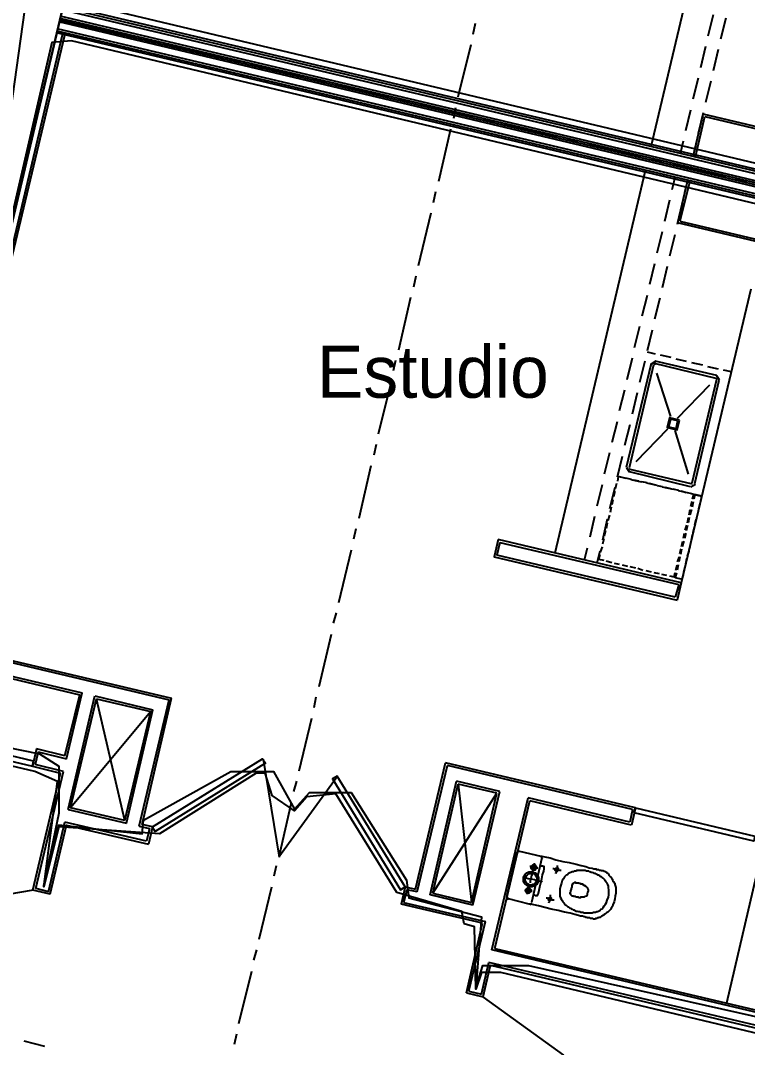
# Model space of a CAD drawing. Header units: feet. Extents: x -84 to 198, y -22 to 181.
# Drawn here: x 64.87 to 81.67, y 64.34 to 88.08 of the extents above; entities that cross this region are included whole.
import ezdxf
from ezdxf.enums import TextEntityAlignment as Align

# ---------------------------------------------------------------- set-up
doc = ezdxf.new("R2010")
doc.units = ezdxf.units.FT
for name, color, linetype in [('A-AREA-COMUN', 252, 'CONTINUOUS'), ('A-AREA-UNIDAD', 30, 'CONTINUOUS'), ('A-LINEA', 7, 'CONTINUOUS'), ('A-MURO-CONCRETO', 8, 'CONTINUOUS'), ('A-NOMBRE-ESPACIO', 2, 'CONTINUOUS')]:
    doc.layers.add(name, color=color, linetype=linetype)

msp = doc.modelspace()

# ---------------------------------------------------------------- linework, layer by layer
at = {"layer": 'A-AREA-COMUN'}
msp.add_lwpolyline([(86.48, 63.5733), (75.968, 66.08), (75.52, 66.08), (75.392, 65.6889), (75.36, 67.1289), (75.12, 67.2), (75.072, 67.4844), (73.568, 67.9289), (72.16, 70.2044), (71.488, 70.1333), (71.2, 69.8133), (70.688, 70.1689), (70.528, 70.6844), (70.32, 70.6844), (68.08, 69.28), (65.76, 69.44), (65.408, 68.0533), (65.728, 70.4889), (65.2, 70.72), (54.528, 73.2444)], dxfattribs=at)
at = {"layer": 'A-AREA-UNIDAD'}
for points in [[(66.752, 88.3733), (101.088, 80.2133), (101.408, 80.2133), (101.632, 80.48), (104, 79.9289), (104.352, 79.68), (104.24, 79.2889), (105.312, 79.2533), (117.472, 76.3733), (117.568, 75.9644), (118.96, 75.84), (129.568, 73.3689), (129.6, 73.12), (130.8, 76.7289), (131.968, 79.2889), (133.76, 82.2933), (136.4, 85.5644)], [(116.24, 75.68), (104.08, 78.5244), (103.84, 78.24), (101.312, 78.8444), (101.12, 79.04), (101.248, 79.4489), (100.16, 79.4844), (66.048, 87.6089), (65.6, 87.5733), (63.68, 79.2889)], [(62.96, 71.6089), (65.312, 71.1289), (65.76, 70.8444), (65.76, 69.76), (65.408, 68.0889), (65.76, 69.4933), (67.68, 69.28), (67.712, 69.6), (69.728, 70.72), (70.72, 70.72), (71.2, 69.8489), (71.552, 70.24), (72.512, 70.24), (73.792, 68.2133), (73.84, 67.8044), (75.52, 67.36), (75.392, 65.7244), (75.552, 66.24), (76.608, 66.24), (86.592, 64)]]:
    msp.add_lwpolyline(points, dxfattribs=at)
at = {"layer": 'A-LINEA'}
for p, q in [((79.44, 85.1644), (81.5333, 94.0044)), ((101.3467, 79.9244), (65.8267, 88.3244)), ((101.36, 79.9778), (65.84, 88.3778)), ((101.3733, 80.0178), (65.8533, 88.4311)), ((101.2933, 79.6844), (65.7733, 88.0844)), ((101.3067, 79.7644), (65.7867, 88.1778)), ((101.3067, 79.7244), (65.7867, 88.1244)), ((65.8133, 88.0978), (66.0667, 88.0311)), ((80.76, 87.7244), (80.88, 88.2178)), ((81.0533, 87.6578), (81.1733, 88.1378)), ((101.24, 79.4844), (65.72, 87.8844)), ((101.24, 79.4311), (65.72, 87.8311)), ((101.28, 79.6311), (65.76, 88.0444)), ((66.3067, 87.9778), (67.52, 87.6978)), ((75.3333, 87.7644), (75.3867, 88.0178)), ((63.76, 78.9511), (65.84, 87.7511)), ((63.7867, 78.8844), (65.8933, 87.7378)), ((101.2267, 79.3778), (65.7067, 87.7911)), ((67.76, 87.6311), (68.0133, 87.5778)), ((68.2533, 87.5244), (69.4667, 87.2311)), ((74.9867, 86.3111), (75.28, 87.5244)), ((80.5867, 86.9911), (80.7067, 87.4844)), ((80.88, 86.9244), (81, 87.4178)), ((69.7067, 87.1778), (69.96, 87.1111)), ((70.2, 87.0578), (71.4133, 86.7644)), ((71.6533, 86.7111), (71.9067, 86.6578)), ((80.4133, 86.2711), (80.5333, 86.7511)), ((80.7067, 86.1911), (80.8267, 86.6844)), ((72.1467, 86.6044), (73.36, 86.3111)), ((73.6, 86.2578), (73.8533, 86.1911)), ((74.0933, 86.1378), (75.3067, 85.8444)), ((74.88, 85.8178), (74.9333, 86.0711)), ((80.24, 85.5378), (80.36, 86.0178)), ((80.5333, 85.4711), (80.6533, 85.9511)), ((75.5467, 85.7911), (75.8, 85.7378)), ((80.4133, 84.9378), (80.64, 85.9111)), ((80.4667, 84.9244), (80.68, 85.8578)), ((82.5867, 85.4578), (80.64, 85.9111)), ((80.68, 85.8578), (82.5333, 85.4178)), ((74.5333, 84.3644), (74.8133, 85.5778)), ((76.04, 85.6711), (77.2533, 85.3911)), ((77.4933, 85.3378), (77.7333, 85.2711)), ((77.9867, 85.2178), (79.2, 84.9244)), ((80.12, 85.0044), (80.1867, 85.2978)), ((80.4133, 84.9378), (80.48, 85.2178)), ((79.44, 84.8711), (79.68, 84.8178)), ((79.9333, 84.7511), (81.1467, 84.4711)), ((79.3067, 84.6044), (77.2133, 75.7644)), ((79.9867, 84.4444), (79.92, 84.1644)), ((80.28, 84.3778), (80.0533, 83.4044)), ((80.3333, 84.3644), (80.1067, 83.4444)), ((80.28, 84.3778), (80.2133, 84.0978)), ((81.3867, 84.4178), (81.6267, 84.3511)), ((74.4133, 83.8711), (74.4667, 84.1244)), ((79.8667, 83.9244), (79.7467, 83.4311)), ((80.16, 83.8444), (80.04, 83.3644)), ((74.0667, 82.4178), (74.36, 83.6311)), ((82, 82.9378), (80.0533, 83.4044)), ((80.1067, 83.4444), (81.96, 83.0044)), ((79.6933, 83.1911), (79.5733, 82.6978)), ((79.9867, 83.1244), (79.8667, 82.6311)), ((79.52, 82.4578), (79.4, 81.9778)), ((79.8133, 82.3911), (79.6933, 81.8978)), ((73.96, 81.9244), (74.0133, 82.1778)), ((73.6133, 80.4711), (73.8933, 81.6844)), ((79.3467, 81.7244), (79.2267, 81.2444)), ((79.64, 81.6578), (79.52, 81.1778)), ((81.7467, 81.8711), (80.1333, 75.0844)), ((79.1733, 81.0044), (79.0533, 80.5111)), ((79.4667, 80.9244), (79.3467, 80.4444)), ((73.4933, 79.9911), (73.5467, 80.2311)), ((79, 80.2711), (78.88, 79.7778)), ((79.3467, 80.4178), (79.5333, 80.3778)), ((79.6533, 80.3511), (79.8933, 80.2978)), ((80.0133, 80.2578), (80.2533, 80.2044)), ((79.44, 80.1511), (78.8667, 77.7511)), ((79.4933, 80.1244), (78.9333, 77.7378)), ((79.2933, 80.2044), (79.1733, 79.7111)), ((79.5466, 80.2021), (79.4423, 80.1377)), ((79.5313, 80.1372), (79.5072, 80.1224)), ((80.9467, 79.8044), (79.52, 80.1511)), ((80.96, 79.8711), (79.5333, 80.2044)), ((80.3733, 80.1778), (80.6267, 80.1244)), ((80.7467, 80.0844), (80.9867, 80.0311)), ((81.1067, 80.0044), (81.2933, 79.9644)), ((79.8933, 78.9244), (79.5733, 79.9244)), ((80.3867, 77.3911), (80.96, 79.7911)), ((80.4533, 77.3778), (81.0133, 79.7644)), ((80.9595, 79.7798), (80.9446, 79.8039)), ((81.0243, 79.7645), (80.96, 79.8688)), ((73.1467, 78.5244), (73.44, 79.7378)), ((78.8267, 79.5378), (78.7067, 79.0578)), ((80.0533, 78.8844), (80.8, 79.6578)), ((79.12, 79.4711), (79, 78.9778)), ((78.6533, 78.8044), (78.5333, 78.3244)), ((78.9467, 78.7378), (78.8267, 78.2578)), ((79.0933, 77.8844), (79.8267, 78.6444)), ((80.3067, 77.5911), (80, 78.6044)), ((73.04, 78.0444), (73.0933, 78.2844)), ((78.48, 78.0844), (78.36, 77.5911)), ((78.7733, 78.0044), (78.6533, 77.5244)), ((72.6933, 76.5778), (72.9733, 77.7911)), ((78.869, 77.7511), (78.9334, 77.6468)), ((78.9333, 77.6578), (80.3467, 77.3111)), ((78.9339, 77.7357), (78.9487, 77.7116)), ((78.9467, 77.7111), (80.36, 77.3778)), ((78.64, 77.3778), (78.6133, 77.2578)), ((78.6667, 77.5511), (78.8533, 77.4978)), ((78.68, 77.5378), (78.6667, 77.4311)), ((78.8, 77.5111), (78.68, 77.5378)), ((78.9867, 77.4711), (78.8533, 77.4978)), ((78.9733, 77.4711), (79.2133, 77.4178)), ((79.16, 77.4311), (79.04, 77.4578)), ((79.3467, 77.3911), (79.2267, 77.4178)), ((79.3333, 77.3911), (79.5733, 77.3378)), ((79.5333, 77.3378), (79.4, 77.3778)), ((80.3754, 77.365), (80.3995, 77.3798)), ((78.3067, 77.3511), (78.1867, 76.8578)), ((78.6, 77.2844), (78.48, 76.7911)), ((78.6, 77.1911), (78.5733, 77.0711)), ((79.7067, 77.2978), (79.5867, 77.3244)), ((79.6933, 77.2978), (79.9467, 77.2444)), ((79.8933, 77.2578), (79.7733, 77.2844)), ((80.08, 77.2178), (79.9467, 77.2444)), ((80.0667, 77.2178), (80.3067, 77.1644)), ((80.2533, 77.1644), (80.1333, 77.2044)), ((80.36, 77.3001), (80.4643, 77.3645)), ((78.56, 77.0044), (78.5333, 76.8844)), ((80.36, 76.8444), (80.3867, 76.9644)), ((80.4133, 76.9511), (80.3867, 76.8311)), ((80.4267, 77.1244), (80.6133, 77.0844)), ((80.4533, 77.1244), (80.4267, 77.0178)), ((80.5467, 76.7911), (80.5733, 76.9244)), ((78.52, 76.8311), (78.4933, 76.7111)), ((80.32, 76.6578), (80.3467, 76.7778)), ((80.3733, 76.7778), (80.3333, 76.6578)), ((80.5067, 76.6178), (80.5333, 76.7378)), ((78.1333, 76.6178), (78.0267, 76.1378)), ((78.4267, 76.5511), (78.32, 76.0711)), ((78.4267, 76.4578), (78.4, 76.3378)), ((78.48, 76.6444), (78.44, 76.5244)), ((80.28, 76.4711), (80.3067, 76.5911)), ((80.32, 76.5911), (80.2933, 76.4711)), ((80.4533, 76.4311), (80.48, 76.5511)), ((72.5733, 76.0978), (72.6267, 76.3378)), ((78.3867, 76.2844), (78.36, 76.1644)), ((80.1867, 76.1111), (80.2133, 76.2311)), ((80.24, 76.2311), (80.2133, 76.1111)), ((80.2267, 76.2978), (80.2667, 76.4178)), ((80.28, 76.4044), (80.2533, 76.2844)), ((80.3733, 76.0711), (80.4, 76.1911)), ((80.4133, 76.2444), (80.44, 76.3778)), ((75.9467, 76.0178), (75.88, 75.7244)), ((80.1333, 75.0844), (75.9067, 76.0844)), ((75.9467, 76.0178), (80.08, 75.0444)), ((78.3467, 76.0978), (78.32, 75.9778)), ((80.1467, 75.9244), (80.1733, 76.0444)), ((80.2, 76.0444), (80.16, 75.9244)), ((80.3333, 75.8844), (80.36, 76.0044)), ((72.2267, 74.6311), (72.52, 75.8444)), ((80, 74.7511), (75.88, 75.7244)), ((77.96, 75.8844), (77.8933, 75.6044)), ((78.2533, 75.8178), (78.1867, 75.5378)), ((78.3067, 75.9111), (78.2667, 75.7911)), ((80.1067, 75.7511), (80.1333, 75.8711)), ((80.1467, 75.8578), (80.12, 75.7378)), ((80.28, 75.6978), (80.32, 75.8178)), ((78.4, 75.5911), (78.5333, 75.5511)), ((78.5867, 75.5378), (78.7067, 75.5111)), ((78.7733, 75.4978), (78.8933, 75.4711)), ((80.0133, 75.3778), (80.04, 75.4978)), ((80.0667, 75.4978), (80.04, 75.3778)), ((80.0533, 75.5644), (80.0933, 75.6844)), ((80.1067, 75.6844), (80.08, 75.5644)), ((80.24, 75.5244), (80.2667, 75.6444)), ((78.9467, 75.4578), (79.08, 75.4311)), ((79.1333, 75.4178), (79.2533, 75.3778)), ((79.32, 75.3644), (79.44, 75.3378)), ((79.5067, 75.3244), (79.6267, 75.2978)), ((79.68, 75.2844), (79.8, 75.2578)), ((80.2, 75.3378), (80.2267, 75.4578)), ((80.08, 75.0444), (80, 74.7511)), ((80.1333, 75.0844), (80.04, 74.6844)), ((72.1067, 74.1511), (72.1733, 74.3911)), ((71.7733, 72.6844), (72.0533, 73.8978)), ((62.52, 73.7511), (68.3067, 72.3778)), ((62.5867, 73.7778), (68.36, 72.4178)), ((62.4533, 73.4444), (66.2933, 72.5378)), ((62.4933, 73.3911), (66.24, 72.4978)), ((65.8933, 71.0844), (66.24, 72.4978)), ((65.9333, 71.0178), (66.2933, 72.5378)), ((65.9733, 69.8444), (66.5867, 72.4711)), ((66.0267, 69.8844), (66.6267, 72.4044)), ((66.5867, 72.4711), (67.9333, 72.1511)), ((66.6267, 72.4044), (67.88, 72.1111)), ((67.28, 69.5911), (66.6267, 72.4044)), ((67.68, 69.4978), (68.36, 72.4178)), ((71.6533, 72.2044), (71.7067, 72.4444)), ((67.32, 69.5244), (67.9333, 72.1511)), ((67.6133, 69.4578), (68.3067, 72.3778)), ((67.88, 72.1111), (66.0267, 69.8844)), ((67.28, 69.5911), (67.88, 72.1111)), ((71.3067, 70.7378), (71.6, 71.9511)), ((65.24, 71.2444), (65.1467, 70.8444)), ((65.24, 71.2444), (65.1467, 70.8444)), ((65.8933, 71.0844), (65.24, 71.2444)), ((65.28, 71.1778), (65.2133, 70.8844)), ((65.28, 71.1778), (65.9333, 71.0178)), ((70.8526, 68.7456), (70.4829, 71.0081)), ((65.1467, 70.8444), (65.8, 70.6844)), ((65.8667, 70.7244), (65.2133, 70.8844)), ((74, 68.0044), (74.6933, 70.9244)), ((74.04, 67.9378), (74.7333, 70.8578)), ((79.08, 69.8844), (74.6933, 70.9244)), ((79.0133, 69.8444), (74.7333, 70.8578)), ((65.16, 67.9778), (65.8, 70.6844)), ((65.2267, 68.0178), (65.8667, 70.7244)), ((72.185, 70.6003), (70.8408, 68.7433)), ((71.1867, 70.2578), (71.2533, 70.4978)), ((74.3333, 67.8711), (74.9467, 70.4978)), ((75.9467, 70.2578), (74.9467, 70.4978)), ((74.4, 67.9111), (74.9867, 70.4311)), ((75.88, 70.2178), (74.9867, 70.4311)), ((74.9867, 70.4311), (75.2933, 67.6978)), ((75.32, 67.6311), (75.9467, 70.2578)), ((74.4, 67.9111), (75.88, 70.2178)), ((75.2933, 67.6978), (75.88, 70.2178)), ((75.76, 66.6044), (76.6, 70.1111)), ((75.8267, 66.6311), (76.64, 70.0444)), ((78.9467, 69.5511), (76.6, 70.1111)), ((78.9867, 69.4844), (76.64, 70.0444)), ((65.9733, 69.8444), (67.32, 69.5244)), ((67.28, 69.5911), (66.0267, 69.8844)), ((70.8533, 68.7911), (71.1333, 70.0044)), ((79.0133, 69.8444), (78.9467, 69.5511)), ((79.08, 69.8844), (78.9867, 69.4844)), ((65.52, 67.9378), (65.8933, 69.5511)), ((67.7867, 69.1111), (65.8933, 69.5511)), ((67.6133, 69.4578), (67.8533, 69.4044)), ((67.92, 69.4444), (67.68, 69.4978)), ((67.8533, 69.4044), (67.7867, 69.1111)), ((67.92, 69.4444), (67.8267, 69.0444)), ((76.1067, 67.8311), (76.3467, 68.8578)), ((76.4041, 68.8832), (76.3479, 68.8485)), ((76.4, 68.8844), (76.8933, 68.7644)), ((76.92, 68.7244), (76.68, 67.6978)), ((76.9321, 68.707), (76.8974, 68.7632)), ((81.1867, 65.3778), (81.9867, 68.7778)), ((70.7333, 68.3111), (70.7867, 68.5511)), ((65.1655, 67.977), (62.903, 67.6073)), ((65.56, 67.8844), (65.16, 67.9778)), ((65.56, 67.8844), (65.16, 67.9778)), ((65.52, 67.9378), (65.2267, 68.0178)), ((70.3867, 66.8444), (70.68, 68.0578)), ((73.76, 68.0578), (73.6667, 67.6578)), ((73.8, 67.9911), (73.72, 67.6978)), ((73.76, 68.0578), (74, 68.0044)), ((74.04, 67.9378), (73.8, 67.9911)), ((74.4, 67.9111), (75.2933, 67.6978)), ((75.5467, 67.2178), (73.6667, 67.6578)), ((73.72, 67.6978), (75.6133, 67.2578)), ((75.32, 67.6311), (74.3333, 67.8711)), ((76.1079, 67.8219), (76.1426, 67.7657)), ((76.6267, 67.6578), (76.1467, 67.7778)), ((76.6359, 67.6457), (76.6921, 67.6804)), ((75.1733, 65.6044), (75.5467, 67.2178)), ((75.2267, 65.6444), (75.6133, 67.2578)), ((70.2667, 66.3644), (70.3333, 66.6044)), ((83.16, 64.8444), (75.76, 66.6044)), ((75.8267, 66.6311), (83.1333, 64.9111)), ((75.52, 65.5778), (75.6933, 66.3111)), ((83.64, 64.4311), (75.6933, 66.3111)), ((75.7333, 66.2444), (83.6667, 64.3644)), ((69.92, 64.8978), (70.2133, 66.1111)), ((75.2267, 65.6444), (75.52, 65.5778)), ((77.4225, 64.1661), (75.5655, 65.5104)), ((69.8133, 64.4178), (69.8667, 64.6578)), ((64.9467, 64.4978), (65.4267, 64.3778))]:
    msp.add_line(p, q, dxfattribs=at)
for points in [[(67.9067, 97.1111), (63.6533, 79.0978), (62.0267, 79.4844), (66.28, 97.4978), (67.9067, 97.1111)], [(80.0952, 78.8453), (79.8658, 78.8996), (79.8115, 78.6702), (80.0409, 78.616), (80.0952, 78.8453)], [(80.0611, 78.8243), (79.8868, 78.8656), (79.8456, 78.6912), (80.0199, 78.65), (80.0611, 78.8243)], [(80.4, 77.0178), (80.4267, 77.1244), (80.32, 77.1511)], [(80.5867, 76.9778), (80.6133, 77.0844), (80.4533, 77.1244)], [(75.9067, 76.0844), (75.8133, 75.6844), (80.04, 74.6844)], [(78.2533, 75.7378), (78.2267, 75.6311), (78.3467, 75.6044)], [(79.8667, 75.2444), (79.9733, 75.2178), (80, 75.3244)], [(80.0267, 75.3111), (80, 75.2044), (80.16, 75.1644), (80.1867, 75.2711)], [(65.1733, 70.9644), (62.7467, 71.5378), (62.72, 71.4178), (65.1467, 70.8444), (65.1733, 70.9644)], [(67.92, 69.4444), (70.4667, 71.0178), (70.5333, 70.9111), (67.9867, 69.3378), (67.92, 69.4444)], [(73.76, 68.0578), (72.1867, 70.6178), (72.08, 70.5511), (73.6533, 67.9911), (73.76, 68.0578)], [(79.08, 69.8844), (81.84, 69.2311), (81.8133, 69.1111), (79.0533, 69.7644), (79.08, 69.8844)], [(65.56, 67.8844), (65.9333, 69.4844), (67.8267, 69.0444)], [(76.8933, 68.7644), (76.92, 68.7644), (76.9867, 68.7511), (77.1067, 68.7244), (77.24, 68.6844), (77.4, 68.6444), (77.5467, 68.6178), (77.7067, 68.5778), (77.8267, 68.5511), (77.9333, 68.5244), (78.0133, 68.4978), (78.08, 68.4844), (78.12, 68.4711), (78.1467, 68.4711), (78.1733, 68.4711), (78.1733, 68.4578), (78.1867, 68.4578), (78.2, 68.4578), (78.2133, 68.4578), (78.2267, 68.4578), (78.24, 68.4444), (78.2533, 68.4444), (78.2667, 68.4444), (78.28, 68.4444), (78.2933, 68.4311), (78.32, 68.4311), (78.3333, 68.4311), (78.3467, 68.4178), (78.36, 68.4178), (78.3733, 68.4178), (78.3867, 68.4044), (78.4, 68.4044), (78.4133, 68.3911), (78.4267, 68.3778), (78.44, 68.3644), (78.4533, 68.3644), (78.4667, 68.3378), (78.4667, 68.3244), (78.48, 68.3111), (78.4933, 68.2978), (78.5067, 68.2844), (78.52, 68.2711), (78.5333, 68.2444), (78.5467, 68.2311), (78.5467, 68.2178), (78.56, 68.1911), (78.5733, 68.1778), (78.5867, 68.1511), (78.6, 68.1378), (78.6, 68.1111), (78.6133, 68.0844), (78.6267, 68.0444), (78.6267, 68.0044), (78.6267, 67.9644), (78.6267, 67.9111), (78.6133, 67.8444), (78.6, 67.7778), (78.5867, 67.7111), (78.56, 67.6444), (78.5467, 67.6044), (78.52, 67.5644), (78.5067, 67.5378), (78.48, 67.5111), (78.4533, 67.4844), (78.44, 67.4711), (78.4133, 67.4578), (78.4, 67.4444), (78.3867, 67.4311), (78.36, 67.4178), (78.3467, 67.4044), (78.32, 67.3911), (78.3067, 67.3778), (78.2933, 67.3778), (78.28, 67.3644), (78.2533, 67.3511), (78.24, 67.3511), (78.2267, 67.3378), (78.2, 67.3378), (78.1867, 67.3244), (78.1733, 67.3244), (78.16, 67.3244), (78.1467, 67.3111), (78.1333, 67.3111), (78.1067, 67.3111), (78.0933, 67.3244), (78.08, 67.3244), (78.0667, 67.3244), (78.0533, 67.3244), (78.04, 67.3244), (78.0267, 67.3378), (78.0133, 67.3378), (77.9867, 67.3378), (77.9733, 67.3378), (77.96, 67.3511), (77.9467, 67.3511), (77.9333, 67.3511), (77.92, 67.3644), (77.9067, 67.3644), (77.8933, 67.3644), (77.8533, 67.3778), (77.8133, 67.3778), (77.76, 67.3911), (77.68, 67.4178), (77.5733, 67.4444), (77.44, 67.4711), (77.2933, 67.5111), (77.1333, 67.5378), (76.9867, 67.5778), (76.84, 67.6178), (76.7333, 67.6444), (76.6533, 67.6578), (76.6267, 67.6578)], [(76.6933, 68.3778), (76.7067, 68.3778), (76.7067, 68.4044), (76.7067, 68.4311), (76.72, 68.4711), (76.7333, 68.5111), (76.7333, 68.5378), (76.7467, 68.5778), (76.7467, 68.5911), (76.7467, 68.6044)], [(76.84, 68.1911), (76.8267, 68.1644), (76.8133, 68.1378), (76.8, 68.1111), (76.7733, 68.0978), (76.7467, 68.0711), (76.72, 68.0711), (76.6933, 68.0578), (76.6533, 68.0578), (76.6267, 68.0578), (76.6, 68.0711), (76.5733, 68.0844), (76.5467, 68.1111), (76.52, 68.1244), (76.5067, 68.1511), (76.4933, 68.1778), (76.4933, 68.2178), (76.4933, 68.2444), (76.4933, 68.2711), (76.5067, 68.3111), (76.52, 68.3378), (76.5333, 68.3511), (76.56, 68.3778), (76.5867, 68.3911), (76.6133, 68.4044), (76.64, 68.4044), (76.68, 68.4044), (76.7067, 68.4044), (76.7333, 68.3911), (76.76, 68.3778), (76.7867, 68.3644), (76.8133, 68.3378), (76.8267, 68.3111), (76.84, 68.2844), (76.84, 68.2578), (76.84, 68.2311), (76.84, 68.1911)], [(76.8, 68.2044), (76.7867, 68.1778), (76.7733, 68.1644), (76.76, 68.1378), (76.7467, 68.1244), (76.7333, 68.1111), (76.7067, 68.1111), (76.68, 68.0978), (76.6533, 68.0978), (76.64, 68.0978), (76.6133, 68.1111), (76.5867, 68.1244), (76.5733, 68.1378), (76.56, 68.1511), (76.5467, 68.1778), (76.5333, 68.1911), (76.5333, 68.2178), (76.5333, 68.2444), (76.5333, 68.2711), (76.5467, 68.2844), (76.56, 68.3111), (76.5733, 68.3244), (76.5867, 68.3378), (76.6, 68.3511), (76.6267, 68.3644), (76.6533, 68.3644), (76.6667, 68.3644), (76.6933, 68.3644), (76.72, 68.3644), (76.7467, 68.3511), (76.76, 68.3378), (76.7733, 68.3111), (76.7867, 68.2978), (76.8, 68.2711), (76.8, 68.2578), (76.8, 68.2311), (76.8, 68.2044)], [(76.8267, 68.4844), (76.8133, 68.4844), (76.8, 68.4844), (76.7733, 68.4978), (76.7467, 68.4978), (76.72, 68.5111), (76.6933, 68.5111), (76.6667, 68.5244), (76.6533, 68.5244), (76.64, 68.5244)], [(76.7867, 68.4844), (76.7733, 68.4711), (76.7733, 68.4578), (76.76, 68.4578), (76.76, 68.4444), (76.7467, 68.4444), (76.7333, 68.4444), (76.72, 68.4444), (76.7067, 68.4444), (76.6933, 68.4578), (76.68, 68.4711), (76.6667, 68.4844), (76.6667, 68.4978), (76.6667, 68.5111), (76.6667, 68.5244), (76.68, 68.5244), (76.68, 68.5378), (76.6933, 68.5511), (76.7067, 68.5644), (76.72, 68.5644), (76.7333, 68.5644), (76.7467, 68.5644), (76.76, 68.5644), (76.76, 68.5511), (76.7733, 68.5511), (76.7733, 68.5378), (76.7867, 68.5378), (76.7867, 68.5244), (76.7867, 68.5111), (76.7867, 68.4978), (76.7867, 68.4844)], [(76.76, 68.4978), (76.76, 68.4844), (76.7467, 68.4844), (76.7467, 68.4711), (76.7333, 68.4711), (76.72, 68.4711), (76.72, 68.4844), (76.7067, 68.4844), (76.7067, 68.4978), (76.6933, 68.4978), (76.6933, 68.5111), (76.7067, 68.5111), (76.7067, 68.5244), (76.72, 68.5378), (76.7333, 68.5378), (76.7467, 68.5378), (76.7467, 68.5244), (76.76, 68.5244), (76.76, 68.5111), (76.76, 68.4978)], [(76.72, 67.8711), (76.7333, 67.8711), (76.7467, 67.8711), (76.76, 67.8578), (76.7733, 67.8578), (76.7867, 67.8578), (76.8, 67.8578), (76.8133, 67.8578), (76.8267, 67.8711), (76.8267, 67.8844), (76.84, 67.9111), (76.8533, 67.9778), (76.8667, 68.0578), (76.8933, 68.1511), (76.92, 68.2444), (76.9333, 68.3378), (76.96, 68.4178), (76.9733, 68.4711), (76.9733, 68.4978), (76.9733, 68.5111), (76.9733, 68.5244), (76.96, 68.5244), (76.9467, 68.5244), (76.9333, 68.5378), (76.92, 68.5378), (76.9067, 68.5378), (76.8933, 68.5378), (76.88, 68.5378), (76.88, 68.5511)], [(77.36, 68.4311), (77.3467, 68.4311), (77.3333, 68.4311), (77.3067, 68.4444), (77.28, 68.4444), (77.2533, 68.4578), (77.2267, 68.4578), (77.2, 68.4711), (77.1867, 68.4711), (77.1733, 68.4711)], [(77.2933, 68.4444), (77.2933, 68.4311), (77.28, 68.4178), (77.2667, 68.4178), (77.2533, 68.4178), (77.24, 68.4178), (77.24, 68.4311), (77.2267, 68.4311), (77.2267, 68.4444), (77.2267, 68.4578), (77.2267, 68.4711), (77.24, 68.4711), (77.24, 68.4844), (77.2533, 68.4844), (77.2667, 68.4844), (77.28, 68.4844), (77.2933, 68.4844), (77.2933, 68.4711), (77.2933, 68.4578), (77.2933, 68.4444)], [(77.24, 68.3644), (77.24, 68.3778), (77.2533, 68.3911), (77.2533, 68.4178), (77.2667, 68.4444), (77.2667, 68.4711), (77.28, 68.4978), (77.28, 68.5244), (77.28, 68.5378), (77.28, 68.5511)], [(77.3467, 68.0711), (77.3333, 68.0044), (77.3333, 67.9378), (77.3333, 67.8844), (77.3333, 67.8444), (77.3467, 67.8044), (77.3733, 67.7644), (77.3867, 67.7378), (77.4, 67.7111), (77.4267, 67.6844), (77.44, 67.6578), (77.4533, 67.6444), (77.48, 67.6311), (77.4933, 67.6178), (77.5067, 67.6044), (77.5333, 67.5911), (77.5467, 67.5778), (77.56, 67.5644), (77.5867, 67.5644), (77.6, 67.5511), (77.6133, 67.5378), (77.64, 67.5244), (77.6533, 67.5244), (77.68, 67.5111), (77.7067, 67.4978), (77.7333, 67.4978), (77.76, 67.4844), (77.7867, 67.4844), (77.8133, 67.4711), (77.84, 67.4711), (77.8667, 67.4711), (77.8933, 67.4578), (77.92, 67.4578), (77.9467, 67.4578), (77.96, 67.4578), (77.9867, 67.4578), (78.0133, 67.4578), (78.0267, 67.4578), (78.0533, 67.4578), (78.0667, 67.4578), (78.08, 67.4578), (78.1067, 67.4711), (78.12, 67.4711), (78.1467, 67.4711), (78.16, 67.4711), (78.1867, 67.4844), (78.2, 67.4844), (78.2267, 67.4978), (78.2533, 67.5111), (78.28, 67.5378), (78.3067, 67.5511), (78.3333, 67.5778), (78.36, 67.6178), (78.3867, 67.6578), (78.4133, 67.6978), (78.4267, 67.7511), (78.4533, 67.8178), (78.4667, 67.8711), (78.4667, 67.9378), (78.4667, 67.9911), (78.4533, 68.0311), (78.4533, 68.0711), (78.44, 68.1111), (78.4267, 68.1378), (78.4, 68.1644), (78.3867, 68.1911), (78.3733, 68.2178), (78.36, 68.2311), (78.3467, 68.2444), (78.3333, 68.2578), (78.3067, 68.2711), (78.2933, 68.2844), (78.28, 68.2844), (78.2667, 68.2978), (78.2533, 68.3111), (78.2267, 68.3244), (78.2133, 68.3244), (78.2, 68.3378), (78.1733, 68.3511), (78.16, 68.3644), (78.1333, 68.3644), (78.1067, 68.3778), (78.08, 68.3911), (78.0533, 68.3911), (78.0267, 68.4044), (78, 68.4178), (77.9733, 68.4178), (77.9467, 68.4178), (77.92, 68.4311), (77.8933, 68.4311), (77.88, 68.4311), (77.8533, 68.4311), (77.8267, 68.4311), (77.8133, 68.4311), (77.7867, 68.4311), (77.76, 68.4311), (77.7467, 68.4311), (77.72, 68.4311), (77.7067, 68.4178), (77.68, 68.4178), (77.6667, 68.4178), (77.64, 68.4044), (77.6133, 68.4044), (77.5867, 68.3911), (77.56, 68.3778), (77.5333, 68.3644), (77.5067, 68.3378), (77.48, 68.3244), (77.44, 68.2844), (77.4133, 68.2444), (77.3867, 68.2044), (77.3733, 68.1378), (77.3467, 68.0711)], [(76.9333, 68.1644), (76.92, 68.1778), (76.88, 68.1778), (76.8267, 68.1911), (76.7467, 68.2178), (76.68, 68.2311), (76.6, 68.2444), (76.5467, 68.2578), (76.5067, 68.2711), (76.48, 68.2711)], [(76.6533, 68.1511), (76.6533, 68.1644), (76.6533, 68.1778), (76.6533, 68.2044), (76.6667, 68.2311), (76.6667, 68.2578), (76.68, 68.2844), (76.68, 68.3111), (76.6933, 68.3244), (76.6933, 68.3378)], [(77.6267, 68.1111), (77.6267, 68.1244), (77.64, 68.1244), (77.64, 68.1378), (77.6533, 68.1378), (77.6533, 68.1511), (77.6667, 68.1511), (77.68, 68.1644), (77.6933, 68.1644), (77.6933, 68.1511), (77.7067, 68.1511), (77.72, 68.1511), (77.7333, 68.1511), (77.7467, 68.1511), (77.76, 68.1511), (77.7733, 68.1378), (77.7867, 68.1378), (77.8, 68.1378), (77.8133, 68.1244), (77.8267, 68.1244), (77.84, 68.1244), (77.8533, 68.1244), (77.8533, 68.1111), (77.8667, 68.1111), (77.88, 68.1111), (77.88, 68.0978), (77.8933, 68.0978), (77.8933, 68.0844), (77.9067, 68.0844), (77.92, 68.0844), (77.92, 68.0711), (77.9333, 68.0711), (77.9467, 68.0578), (77.96, 68.0444), (77.9733, 68.0311), (77.9733, 68.0178), (77.9867, 67.9911), (77.9867, 67.9644), (77.9733, 67.9244), (77.96, 67.8978), (77.96, 67.8711), (77.9467, 67.8444), (77.92, 67.8311), (77.9067, 67.8311), (77.8933, 67.8178), (77.88, 67.8178), (77.8667, 67.8178), (77.8533, 67.8178), (77.84, 67.8178), (77.8267, 67.8178), (77.8133, 67.8178), (77.8133, 67.8044), (77.8, 67.8044), (77.7867, 67.8044), (77.7733, 67.8044), (77.76, 67.8178), (77.7467, 67.8178), (77.72, 67.8178), (77.7067, 67.8178), (77.6933, 67.8311), (77.68, 67.8311), (77.6667, 67.8311), (77.6533, 67.8311), (77.64, 67.8444), (77.6267, 67.8444), (77.6133, 67.8444), (77.6, 67.8578), (77.5867, 67.8711), (77.5867, 67.8844), (77.5733, 67.8978), (77.5733, 67.9111), (77.5733, 67.9244), (77.5867, 67.9378), (77.5867, 67.9644), (77.6, 68.0044), (77.6, 68.0311), (77.6133, 68.0578), (77.6133, 68.0844), (77.6267, 68.1111)], [(76.6933, 67.9511), (76.68, 67.9511), (76.6533, 67.9511), (76.6267, 67.9644), (76.5867, 67.9778), (76.56, 67.9778), (76.5333, 67.9778), (76.52, 67.9911)], [(76.6667, 67.9511), (76.6533, 67.9511), (76.6533, 67.9378), (76.64, 67.9244), (76.6267, 67.9111), (76.6133, 67.9111), (76.6, 67.9111), (76.5867, 67.9111), (76.5733, 67.9111), (76.5733, 67.9244), (76.56, 67.9244), (76.56, 67.9378), (76.5467, 67.9378), (76.5467, 67.9511), (76.5467, 67.9644), (76.5467, 67.9778), (76.5467, 67.9911), (76.56, 68.0044), (76.5733, 68.0178), (76.5867, 68.0311), (76.6, 68.0311), (76.6133, 68.0311), (76.6267, 68.0178), (76.64, 68.0178), (76.6533, 68.0044), (76.6533, 67.9911), (76.6667, 67.9911), (76.6667, 67.9778), (76.6667, 67.9644), (76.6667, 67.9511)], [(76.64, 67.9644), (76.6267, 67.9511), (76.6267, 67.9378), (76.6133, 67.9378), (76.6, 67.9378), (76.5867, 67.9378), (76.5867, 67.9511), (76.5733, 67.9511), (76.5733, 67.9644), (76.5733, 67.9778), (76.5733, 67.9911), (76.5867, 67.9911), (76.6, 68.0044), (76.6133, 68.0044), (76.6133, 67.9911), (76.6267, 67.9911), (76.6267, 67.9778), (76.64, 67.9778), (76.64, 67.9644)], [(76.5867, 67.8844), (76.5867, 67.9111), (76.6, 67.9378), (76.6, 67.9778), (76.6133, 68.0178), (76.6267, 68.0444), (76.6267, 68.0711), (76.6267, 68.0978), (76.64, 68.1111)], [(77.2, 67.7511), (77.1867, 67.7511), (77.1733, 67.7511), (77.1467, 67.7644), (77.12, 67.7644), (77.0933, 67.7778), (77.0667, 67.7778), (77.04, 67.7911), (77.0267, 67.7911), (77.0133, 67.7911)], [(77.1333, 67.7644), (77.1333, 67.7511), (77.12, 67.7511), (77.12, 67.7378), (77.1067, 67.7378), (77.0933, 67.7378), (77.08, 67.7378), (77.08, 67.7511), (77.0667, 67.7511), (77.0667, 67.7644), (77.0667, 67.7778), (77.0667, 67.7911), (77.08, 67.7911), (77.08, 67.8044), (77.0933, 67.8044), (77.1067, 67.8044), (77.12, 67.8044), (77.1333, 67.8044), (77.1333, 67.7911), (77.1333, 67.7778), (77.1333, 67.7644)], [(77.08, 67.6844), (77.08, 67.6978), (77.0933, 67.7111), (77.0933, 67.7378), (77.0933, 67.7644), (77.1067, 67.7911), (77.12, 67.8178), (77.12, 67.8444), (77.12, 67.8578), (77.12, 67.8711)], [(75.1733, 65.6044), (75.56, 65.5111), (75.7333, 66.2444)]]:
    msp.add_lwpolyline(points, dxfattribs=at)
at = {"layer": 'A-MURO-CONCRETO'}
for points in [[(66.2, 97.1111), (62.0267, 79.4844), (63.7333, 79.4844), (66.2, 97.1111)], [(66.2, 97.1111), (67.9067, 97.1111), (63.7333, 79.4844), (66.2, 97.1111), (66.2, 97.1111)]]:
    msp.add_lwpolyline(points, dxfattribs=at)

# ---------------------------------------------------------------- texts
at = {"layer": 'A-NOMBRE-ESPACIO'}
msp.add_text('Estudio', height=1.2, dxfattribs=at).set_placement((74.4, 79.36), align=Align.CENTER)

doc.saveas('drawing.dxf')
